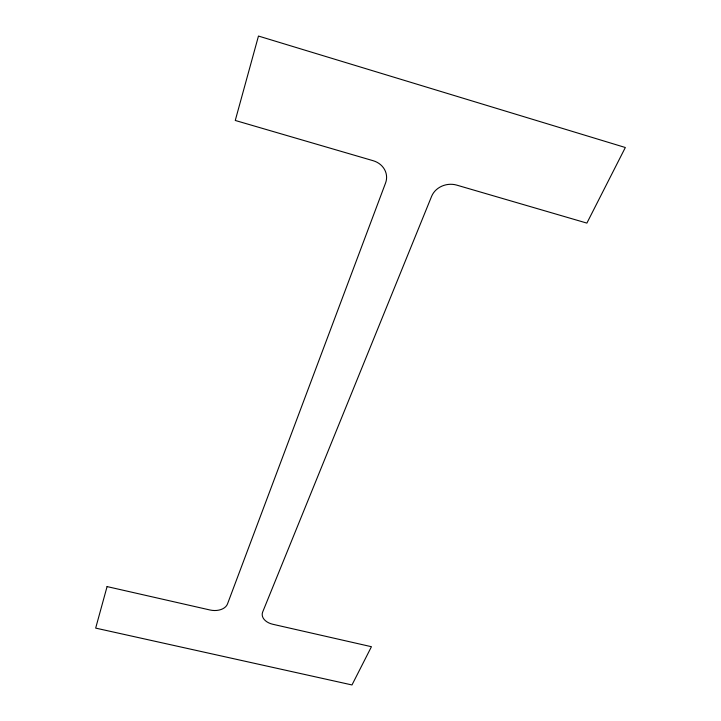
<?xml version="1.0" encoding="UTF-8"?>
<svg xmlns="http://www.w3.org/2000/svg" width="721" height="721" viewBox="0 0 721 721"><rect width="100%" height="100%" fill="white"/><g stroke="black" fill="none" stroke-linecap="round" stroke-linejoin="round"><path stroke-width="1.08" d="M107.078 586.588L95.668 628.108L351.983 684.95L371.441 646.71L272.826 624.278A14.474 9.661 4.6 0 1 262.678 611.994L431.609 196.337A19.503 17.07 -10.6 0 1 456.744 185.117L586.885 223.104L625.332 147.508L258.469 36.05L235.262 120.461L373.181 160.72A19.557 17.592 -1.6 0 1 385.564 183.008L227.494 603.946A14.627 9.806 7 0 1 209.991 609.993L107.078 586.588"/></g></svg>
